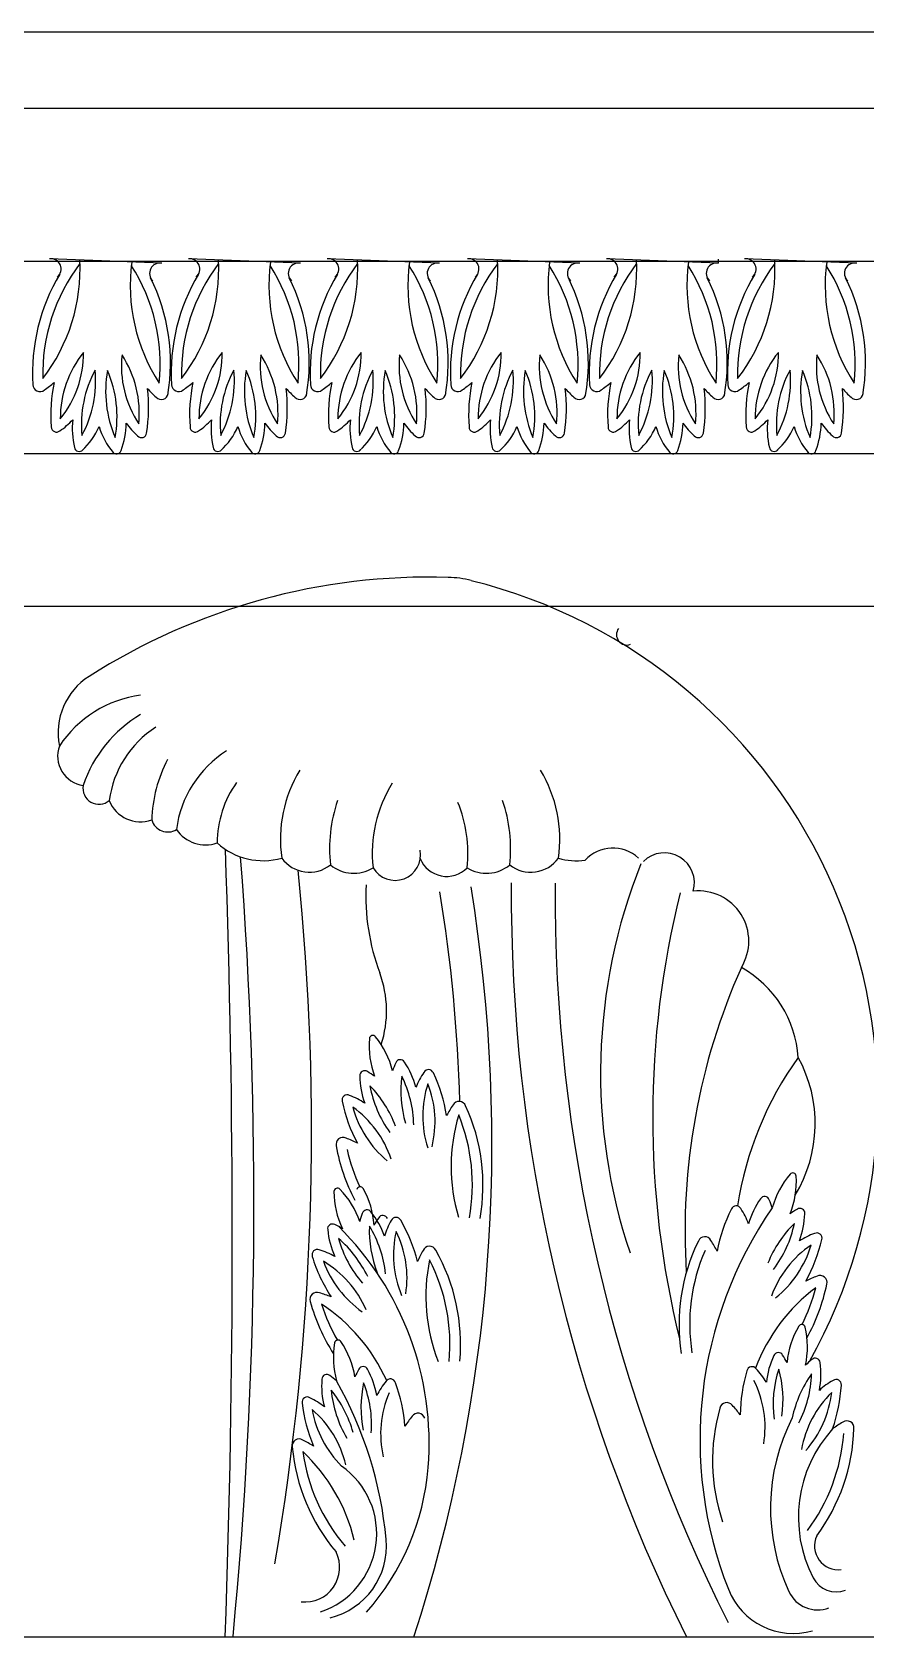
# Model space of a CAD drawing. Header units: millimetres. Extents: x 1155 to 2227, y 540 to 1342.
# Drawn here: x 1222.03 to 1227.49, y 1129.28 to 1139.79 of the extents above; entities that cross this region are included whole.
import ezdxf

# ---------------------------------------------------------------- set-up
doc = ezdxf.new("R2010")
doc.units = ezdxf.units.MM

msp = doc.modelspace()

# ---------------------------------------------------------------- linework, layer by layer
at = {"color": 0}
for p, q in [((1286.8599, 1139.79286), (1195.524, 1139.79286)), ((1286.8599, 1139.29286), (1195.524, 1139.29286)), ((1222.88217, 1138.27929), (1222.14683, 1138.30854)), ((1223.79099, 1138.27929), (1223.05566, 1138.30854)), ((1224.70114, 1138.27929), (1223.9658, 1138.30854)), ((1225.61942, 1138.27929), (1224.88408, 1138.30854)), ((1226.52957, 1138.27929), (1225.79423, 1138.30854)), ((1226.52957, 1138.27929), (1226.52957, 1138.30549)), ((1227.43501, 1138.27929), (1226.69967, 1138.30854)), ((1191.18811, 1138.29286), (1286.8599, 1138.29286)), ((1286.56671, 1137.03106), (1195.524, 1137.03106)), ((1285.37335, 1136.03106), (1195.524, 1136.03106)), ((1193.524, 1129.28421), (1284.524, 1129.28421))]:
    msp.add_line(p, q, dxfattribs=at)
for centre, radius, start, end in [((1221.17237, 1138.24108), 1.17348, 322.338153, 2.911539), ((1222.15467, 1138.24135), 0.06764, 308.808269, 96.651525), ((1222.08119, 1138.24108), 1.17348, 322.338153, 2.911539), ((1223.06349, 1138.24135), 0.06764, 308.808269, 96.651525), ((1222.99134, 1138.24108), 1.17348, 322.338153, 2.911539), ((1223.97364, 1138.24135), 0.06764, 308.808269, 96.651525), ((1223.90961, 1138.24108), 1.17348, 322.338153, 2.911539), ((1224.89191, 1138.24135), 0.06764, 308.808269, 96.651525), ((1224.81976, 1138.24108), 1.17348, 322.338153, 2.911539), ((1225.80206, 1138.24135), 0.06764, 308.808269, 96.651525), ((1225.72521, 1138.24108), 1.17348, 322.338153, 2.911539), ((1226.70751, 1138.24135), 0.06764, 308.808269, 96.651525), ((1223.28071, 1137.56469), 1.24608, 148.953694, 183.710827), ((1223.30323, 1137.55158), 1.20222, 142.828625, 181.310575), ((1223.8482, 1138.13466), 1.17348, 172.533501, 213.106886), ((1221.66931, 1137.61656), 1.20222, 354.134464, 32.616414), ((1222.86903, 1138.21294), 0.06764, 78.793514, 226.636771), ((1224.18953, 1137.56469), 1.24608, 148.953694, 183.710827), ((1224.21206, 1137.55158), 1.20222, 142.828625, 181.310575), ((1224.75703, 1138.13466), 1.17348, 172.533501, 213.106886), ((1222.57813, 1137.61656), 1.20222, 354.134464, 32.616414), ((1223.77785, 1138.21294), 0.06764, 78.793514, 226.636771), ((1225.09968, 1137.56469), 1.24608, 148.953694, 183.710827), ((1225.1222, 1137.55158), 1.20222, 142.828625, 181.310575), ((1225.66717, 1138.13466), 1.17348, 172.533501, 213.106886), ((1223.48828, 1137.61656), 1.20222, 354.134464, 32.616414), ((1224.688, 1138.21294), 0.06764, 78.793514, 226.636771), ((1226.01795, 1137.56469), 1.24608, 148.953694, 183.710827), ((1226.04048, 1137.55158), 1.20222, 142.828625, 181.310575), ((1226.58545, 1138.13466), 1.17348, 172.533501, 213.106886), ((1224.40656, 1137.61656), 1.20222, 354.134464, 32.616414), ((1225.60627, 1138.21294), 0.06764, 78.793514, 226.636771), ((1226.9281, 1137.56469), 1.24608, 148.953694, 183.710827), ((1226.95063, 1137.55158), 1.20222, 142.828625, 181.310575), ((1227.4956, 1138.13466), 1.17348, 172.533501, 213.106886), ((1225.3167, 1137.61656), 1.20222, 354.134464, 32.616414), ((1226.51642, 1138.21294), 0.06764, 78.793514, 226.636771), ((1227.83355, 1137.56469), 1.24608, 148.953694, 183.710827), ((1227.85607, 1137.55158), 1.20222, 142.828625, 181.310575), ((1228.40104, 1138.13466), 1.17348, 172.533501, 213.106886), ((1226.22215, 1137.61656), 1.20222, 354.134464, 32.616414), ((1227.42187, 1138.21294), 0.06764, 78.793514, 226.636771), ((1221.69281, 1137.62784), 1.24608, 350.212577, 26.491345), ((1222.60163, 1137.62784), 1.24608, 350.212577, 26.491345), ((1223.51178, 1137.62784), 1.24608, 350.212577, 26.491345), ((1224.43005, 1137.62784), 1.24608, 350.212577, 26.491345), ((1225.3402, 1137.62784), 1.24608, 350.212577, 26.491345), ((1226.24565, 1137.62784), 1.24608, 350.212577, 26.491345), ((1222.90534, 1137.26398), 0.68897, 141.194716, 180.264169), ((1221.69518, 1137.68707), 0.67331, 320.721264, 0.73762), ((1223.30418, 1137.60614), 0.6872, 173.917899, 213.454547), ((1222.03388, 1137.2968), 0.70041, 354.305939, 33.066507), ((1223.81416, 1137.26398), 0.68897, 141.194716, 180.264169), ((1222.60401, 1137.68707), 0.67331, 320.721264, 0.73762), ((1224.21301, 1137.60614), 0.6872, 173.917899, 213.454547), ((1222.9427, 1137.2968), 0.70041, 354.305939, 33.066507), ((1224.72431, 1137.26398), 0.68897, 141.194716, 180.264169), ((1223.51416, 1137.68707), 0.67331, 320.721264, 0.73762), ((1225.12316, 1137.60614), 0.6872, 173.917899, 213.454547), ((1223.85285, 1137.2968), 0.70041, 354.305939, 33.066507), ((1225.64258, 1137.26398), 0.68897, 141.194716, 180.264169), ((1224.43243, 1137.68707), 0.67331, 320.721264, 0.73762), ((1226.04143, 1137.60614), 0.6872, 173.917899, 213.454547), ((1224.77113, 1137.2968), 0.70041, 354.305939, 33.066507), ((1226.55273, 1137.26398), 0.68897, 141.194716, 180.264169), ((1225.34258, 1137.68707), 0.67331, 320.721264, 0.73762), ((1226.95158, 1137.60614), 0.6872, 173.917899, 213.454547), ((1225.68127, 1137.2968), 0.70041, 354.305939, 33.066507), ((1227.45818, 1137.26398), 0.68897, 141.194716, 180.264169), ((1226.24802, 1137.68707), 0.67331, 320.721264, 0.73762), ((1227.85703, 1137.60614), 0.6872, 173.917899, 213.454547), ((1226.58672, 1137.2968), 0.70041, 354.305939, 33.066507), ((1223.1023, 1137.22481), 0.74727, 151.615017, 185.582713), ((1221.69267, 1137.50907), 0.75554, 331.806464, 5.391265), ((1223.28564, 1137.44116), 0.77193, 169.883681, 203.126708), ((1221.83609, 1137.27588), 0.7524, 349.439058, 23.57133), ((1224.01113, 1137.22481), 0.74727, 151.615017, 185.582713), ((1222.6015, 1137.50907), 0.75554, 331.806464, 5.391265), ((1224.19447, 1137.44116), 0.77193, 169.883681, 203.126708), ((1222.74492, 1137.27588), 0.7524, 349.439058, 23.57133), ((1224.92128, 1137.22481), 0.74727, 151.615017, 185.582713), ((1223.51164, 1137.50907), 0.75554, 331.806464, 5.391265), ((1225.10461, 1137.44116), 0.77193, 169.883681, 203.126708), ((1223.65506, 1137.27588), 0.7524, 349.439058, 23.57133), ((1225.83955, 1137.22481), 0.74727, 151.615017, 185.582713), ((1224.42992, 1137.50907), 0.75554, 331.806464, 5.391265), ((1226.02289, 1137.44116), 0.77193, 169.883681, 203.126708), ((1224.57334, 1137.27588), 0.7524, 349.439058, 23.57133), ((1226.7497, 1137.22481), 0.74727, 151.615017, 185.582713), ((1225.34007, 1137.50907), 0.75554, 331.806464, 5.391265), ((1226.93304, 1137.44116), 0.77193, 169.883681, 203.126708), ((1225.48349, 1137.27588), 0.7524, 349.439058, 23.57133), ((1227.65515, 1137.22481), 0.74727, 151.615017, 185.582713), ((1226.24551, 1137.50907), 0.75554, 331.806464, 5.391265), ((1227.83848, 1137.44116), 0.77193, 169.883681, 203.126708), ((1226.38893, 1137.27588), 0.7524, 349.439058, 23.57133), ((1222.08286, 1137.48416), 0.04562, 180.140306, 310.20326), ((1221.73571, 1137.99913), 0.66642, 304.40951, 311.393385), ((1223.20632, 1137.28681), 1.05163, 168.349147, 184.310128), ((1221.74118, 1137.3319), 1.05396, 351.004558, 6.94786), ((1223.28917, 1137.89797), 0.66642, 221.155078, 228.138953), ((1222.99168, 1137.48416), 0.04562, 180.140306, 310.20326), ((1222.64453, 1137.99913), 0.66642, 304.40951, 311.393385), ((1224.11514, 1137.28681), 1.05163, 168.349147, 184.310128), ((1222.65, 1137.3319), 1.05396, 351.004558, 6.94786), ((1224.19799, 1137.89797), 0.66642, 221.155078, 228.138953), ((1223.90183, 1137.48416), 0.04562, 180.140306, 310.20326), ((1223.55468, 1137.99913), 0.66642, 304.40951, 311.393385), ((1225.02529, 1137.28681), 1.05163, 168.349147, 184.310128), ((1223.56015, 1137.3319), 1.05396, 351.004558, 6.94786), ((1225.10814, 1137.89797), 0.66642, 221.155078, 228.138953), ((1224.8201, 1137.48416), 0.04562, 180.140306, 310.20326), ((1224.47295, 1137.99913), 0.66642, 304.40951, 311.393385), ((1225.94357, 1137.28681), 1.05163, 168.349147, 184.310128), ((1224.47843, 1137.3319), 1.05396, 351.004558, 6.94786), ((1226.02641, 1137.89797), 0.66642, 221.155078, 228.138953), ((1225.73025, 1137.48416), 0.04562, 180.140306, 310.20326), ((1225.3831, 1137.99913), 0.66642, 304.40951, 311.393385), ((1226.85372, 1137.28681), 1.05163, 168.349147, 184.310128), ((1225.38857, 1137.3319), 1.05396, 351.004558, 6.94786), ((1226.93656, 1137.89797), 0.66642, 221.155078, 228.138953), ((1226.6357, 1137.48416), 0.04562, 180.140306, 310.20326), ((1226.28855, 1137.99913), 0.66642, 304.40951, 311.393385), ((1227.75916, 1137.28681), 1.05163, 168.349147, 184.310128), ((1226.29402, 1137.3319), 1.05396, 351.004558, 6.94786), ((1227.84201, 1137.89797), 0.66642, 221.155078, 228.138953), ((1222.87816, 1137.43237), 0.04562, 222.345203, 352.408157), ((1223.78698, 1137.43237), 0.04562, 222.345203, 352.408157), ((1224.69713, 1137.43237), 0.04562, 222.345203, 352.408157), ((1225.61541, 1137.43237), 0.04562, 222.345203, 352.408157), ((1226.52556, 1137.43237), 0.04562, 222.345203, 352.408157), ((1227.431, 1137.43237), 0.04562, 222.345203, 352.408157), ((1221.93152, 1137.59409), 0.49982, 304.40951, 317.19656), ((1222.8318, 1137.19603), 0.53677, 173.749497, 193.236408), ((1222.84034, 1137.59409), 0.49982, 304.40951, 317.19656), ((1223.74063, 1137.19603), 0.53677, 173.749497, 193.236408), ((1223.75049, 1137.59409), 0.49982, 304.40951, 317.19656), ((1224.65077, 1137.19603), 0.53677, 173.749497, 193.236408), ((1224.66876, 1137.59409), 0.49982, 304.40951, 317.19656), ((1225.56905, 1137.19603), 0.53677, 173.749497, 193.236408), ((1225.57891, 1137.59409), 0.49982, 304.40951, 317.19656), ((1226.4792, 1137.19603), 0.53677, 173.749497, 193.236408), ((1226.48436, 1137.59409), 0.49982, 304.40951, 317.19656), ((1227.38464, 1137.19603), 0.53677, 173.749497, 193.236408), ((1222.19188, 1137.20786), 0.03421, 180.140306, 310.20326), ((1222.05075, 1137.39177), 0.45817, 312.270287, 336.652142), ((1222.91205, 1137.33568), 0.45817, 195.896322, 220.278176), ((1222.11221, 1137.24289), 0.53677, 339.312055, 358.798967), ((1223.05651, 1137.52083), 0.49982, 215.351903, 228.138953), ((1222.74826, 1137.17163), 0.03421, 222.345203, 352.408157), ((1223.1007, 1137.20786), 0.03421, 180.140306, 310.20326), ((1222.95958, 1137.39177), 0.45817, 312.270287, 336.652142), ((1223.82087, 1137.33568), 0.45817, 195.896322, 220.278176), ((1223.02103, 1137.24289), 0.53677, 339.312055, 358.798967), ((1223.96534, 1137.52083), 0.49982, 215.351903, 228.138953), ((1223.65708, 1137.17163), 0.03421, 222.345203, 352.408157), ((1224.01085, 1137.20786), 0.03421, 180.140306, 310.20326), ((1223.86972, 1137.39177), 0.45817, 312.270287, 336.652142), ((1224.73102, 1137.33568), 0.45817, 195.896322, 220.278176), ((1223.93118, 1137.24289), 0.53677, 339.312055, 358.798967), ((1224.87549, 1137.52083), 0.49982, 215.351903, 228.138953), ((1224.56723, 1137.17163), 0.03421, 222.345203, 352.408157), ((1224.92913, 1137.20786), 0.03421, 180.140306, 310.20326), ((1224.788, 1137.39177), 0.45817, 312.270287, 336.652142), ((1225.64929, 1137.33568), 0.45817, 195.896322, 220.278176), ((1224.84945, 1137.24289), 0.53677, 339.312055, 358.798967), ((1225.79376, 1137.52083), 0.49982, 215.351903, 228.138953), ((1225.48551, 1137.17163), 0.03421, 222.345203, 352.408157), ((1225.83928, 1137.20786), 0.03421, 180.140306, 310.20326), ((1225.69815, 1137.39177), 0.45817, 312.270287, 336.652142), ((1226.55944, 1137.33568), 0.45817, 195.896322, 220.278176), ((1225.7596, 1137.24289), 0.53677, 339.312055, 358.798967), ((1226.70391, 1137.52083), 0.49982, 215.351903, 228.138953), ((1226.39566, 1137.17163), 0.03421, 222.345203, 352.408157), ((1226.74472, 1137.20786), 0.03421, 180.140306, 310.20326), ((1226.60359, 1137.39177), 0.45817, 312.270287, 336.652142), ((1227.46489, 1137.33568), 0.45817, 195.896322, 220.278176), ((1226.66505, 1137.24289), 0.53677, 339.312055, 358.798967), ((1227.60936, 1137.52083), 0.49982, 215.351903, 228.138953), ((1227.3011, 1137.17163), 0.03421, 222.345203, 352.408157), ((1222.34028, 1137.07795), 0.03136, 188.85075, 318.913704), ((1222.58426, 1137.06206), 0.03136, 213.63476, 343.697714), ((1223.24911, 1137.07795), 0.03136, 188.85075, 318.913704), ((1223.49309, 1137.06206), 0.03136, 213.63476, 343.697714), ((1224.15926, 1137.07795), 0.03136, 188.85075, 318.913704), ((1224.40323, 1137.06206), 0.03136, 213.63476, 343.697714), ((1225.07753, 1137.07795), 0.03136, 188.85075, 318.913704), ((1225.32151, 1137.06206), 0.03136, 213.63476, 343.697714), ((1225.98768, 1137.07795), 0.03136, 188.85075, 318.913704), ((1226.23166, 1137.06206), 0.03136, 213.63476, 343.697714), ((1226.89312, 1137.07795), 0.03136, 188.85075, 318.913704), ((1227.1371, 1137.06206), 0.03136, 213.63476, 343.697714), ((1224.63443, 1132.07889), 4.1453, 88.28086, 122.523708), ((1224.73736, 1135.50837), 0.71429, 76.120397, 88.28086), ((1224.06948, 1132.80008), 3.50253, 330.719408, 76.143498), ((1225.9283, 1135.84692), 0.06764, 143.392444, 291.2357), ((1222.64227, 1135.2031), 0.43999, 122.523708, 191.154797), ((1222.84764, 1134.69364), 0.76543, 97.857888, 146.331581), ((1223.18607, 1134.58119), 0.86593, 120.776575, 161.192055), ((1223.20633, 1134.67312), 0.67467, 122.725578, 172.478879), ((1222.39316, 1135.05247), 0.19396, 160.259437, 262.061879), ((1223.68455, 1134.48201), 0.71238, 122.052832, 172.874457), ((1223.72511, 1134.60717), 0.90971, 152.289906, 178.33493), ((1224.52313, 1134.5085), 0.86437, 148.583109, 188.315462), ((1224.62467, 1134.50849), 0.86437, 351.677068, 31.409422), ((1222.46926, 1134.84088), 0.10471, 169.277846, 310.640489), ((1223.93134, 1134.48038), 0.6874, 144.461219, 179.785876), ((1225.12522, 1134.41736), 0.86472, 148.081451, 186.421424), ((1222.74276, 1134.84152), 0.22037, 201.313065, 289.35148), ((1224.94882, 1134.44545), 0.9682, 161.005094, 186.310783), ((1224.02257, 1134.41743), 0.86472, 353.571106, 22.555404), ((1224.19897, 1134.4455), 0.9682, 353.681748, 18.987436), ((1222.92147, 1134.66534), 0.11034, 196.715073, 300.620151), ((1223.16992, 1134.70669), 0.23567, 215.337824, 288.306567), ((1223.54698, 1134.82141), 0.4543, 228.162006, 285.428804), ((1151.18654, 1131.87511), 72.15709, 357.9425114, 2.0382012), ((1224.40981, 1134.40534), 0.16695, 210.482511, 10.639893), ((1225.83678, 1134.20157), 0.24816, 47.485274, 137.20075), ((1226.17422, 1134.2217), 0.19672, 343.909503, 134.189151), ((1193.91074, 1132.12543), 29.57412, 354.491109, 4.396039), ((1223.84862, 1134.51505), 0.22358, 216.044479, 308.069224), ((1224.13906, 1134.52531), 0.24079, 230.680474, 301.795727), ((1224.74759, 1134.452), 0.18785, 202.380377, 315.616994), ((1225.00874, 1134.52525), 0.24079, 238.196804, 309.312056), ((1225.29918, 1134.51495), 0.22358, 231.923306, 323.948051), ((1225.60086, 1134.82128), 0.4543, 254.563726, 276.805607), ((1229.44367, 1132.97629), 3.68744, 158.176731, 198.633462), ((1207.10206, 1132.58809), 16.76067, 350.293361, 5.876246), ((1225.66786, 1134.13807), 1.44966, 177.177641, 200.437833), ((1236.06545, 1134.15194), 10.89432, 179.62833, 206.538839), ((1236.06545, 1134.15194), 10.60765, 179.62833, 206.747588), ((1214.61356, 1132.51031), 10.43086, 341.985157, 9.299096), ((1214.61356, 1132.51031), 10.22434, 1.573494, 9.299096), ((1232.1736, 1132.68808), 6.07603, 166.021809, 193.830123), ((1226.39879, 1133.84028), 0.32882, 328.278671, 96.205767), ((1223.64413, 1133.38393), 0.71002, 341.885623, 20.437833), ((1230.55483, 1131.93644), 4.24526, 155.937232, 183.588274), ((1226.32087, 1133.02823), 0.73241, 3.94843, 60.772691), ((1224.80475, 1133.15469), 0.56533, 175.213842, 200.673773), ((1224.26409, 1133.19957), 0.02281, 106.992422, 174.227667), ((1224.26428, 1133.19963), 0.02281, 40.256542, 107.491788), ((1223.84403, 1132.85652), 0.56533, 13.810436, 39.270368), ((1224.82659, 1132.84341), 0.45817, 154.087827, 161.145826), ((1224.44394, 1133.03284), 0.03136, 29.818623, 159.881577), ((1224.02722, 1132.74669), 0.53677, 14.71737, 34.204281), ((1228.86633, 1131.76886), 2.23809, 144.180656, 171.328305), ((1226.25619, 1132.64464), 0.90607, 328.849147, 28.620901), ((1224.21043, 1132.96037), 0.03136, 54.602633, 184.665587), ((1224.71593, 1132.96044), 0.53677, 180.279928, 199.76684), ((1224.00226, 1132.58758), 0.45817, 53.338383, 60.396383), ((1225.20294, 1132.86201), 0.75554, 172.774338, 196.434653), ((1223.78493, 1132.62302), 0.74727, 1.038559, 26.550586), ((1225.01033, 1132.69716), 0.49982, 145.377383, 158.164433), ((1224.629, 1132.96464), 0.03421, 21.108179, 151.171133), ((1223.70999, 1132.52791), 1.05163, 9.31702, 25.278002), ((1224.0965, 1132.79937), 0.03421, 63.313076, 193.37603), ((1223.69115, 1132.35539), 0.77193, 20.687667, 44.094581), ((1224.98557, 1133.02845), 0.7524, 190.406932, 215.831593), ((1225.26429, 1132.6949), 0.67331, 161.689137, 198.007615), ((1223.98287, 1132.65693), 0.68897, 346.264303, 21.232042), ((1225.09425, 1133.01009), 1.05396, 191.972431, 207.915733), ((1223.93362, 1132.36299), 0.49982, 56.319776, 69.106826), ((1224.80836, 1132.93813), 0.70041, 195.273813, 229.952415), ((1223.73287, 1132.1947), 0.6872, 18.475941, 54.422421), ((1225.33812, 1132.38901), 0.66642, 145.377383, 152.361258), ((1224.82967, 1132.74565), 0.04562, 21.108179, 151.171133), ((1223.73997, 1132.24181), 1.24608, 349.921567, 24.6787), ((1225.95074, 1132.36467), 1.17348, 163.306027, 196.381033), ((1223.71424, 1132.24599), 1.20222, 349.577502, 22.278449), ((1224.0685, 1132.50942), 0.04562, 63.313076, 193.37603), ((1223.85133, 1131.92757), 0.66642, 62.122951, 69.106826), ((1225.25388, 1132.72382), 1.25016, 190.366342, 207.593153), ((1225.27284, 1132.74281), 1.20715, 192.82183, 205.076946), ((1227.42703, 1131.94632), 0.56533, 139.3517, 164.811632), ((1227.01514, 1132.29943), 0.02281, 71.13028, 138.365526), ((1227.01533, 1132.29937), 0.02281, 4.394401, 71.629646), ((1224.03192, 1132.19961), 0.02281, 111.992422, 179.227667), ((1224.0321, 1132.19968), 0.02281, 45.256542, 112.491788), ((1223.64335, 1131.82126), 0.56533, 18.810436, 44.270368), ((1224.18167, 1132.20847), 0.02281, 96.992422, 164.227667), ((1224.18187, 1132.20849), 0.02281, 30.256542, 97.491788), ((1223.70842, 1131.94358), 0.56533, 3.810436, 29.270368), ((1226.47375, 1132.26751), 0.56533, 337.948295, 3.408227), ((1224.57444, 1132.20203), 0.56533, 180.213842, 205.673773), ((1226.64488, 1132.07328), 0.03421, 27.450935, 157.513889), ((1227.24124, 1131.84093), 0.53677, 144.417787, 163.904698), ((1226.83153, 1132.13701), 0.03136, 18.740491, 148.803445), ((1226.44443, 1131.95684), 0.45817, 17.476242, 24.534241), ((1224.62332, 1131.89383), 0.45817, 159.087827, 166.145826), ((1224.22561, 1132.04919), 0.03136, 34.818623, 164.881577), ((1223.83542, 1131.72781), 0.53677, 19.71737, 39.204281), ((1224.67378, 1131.76005), 0.45817, 144.087827, 151.145826), ((1224.32983, 1132.01304), 0.03136, 19.818623, 149.881577), ((1224.81911, 1131.76415), 0.49982, 150.377383, 163.164433), ((1224.41592, 1131.99738), 0.03421, 26.108179, 156.171133), ((1223.53846, 1131.48221), 1.05163, 14.31702, 30.278002), ((1229.08125, 1130.57517), 2.67345, 145.369695, 201.491396), ((1227.55312, 1131.61457), 1.05163, 153.344066, 169.305048), ((1226.25722, 1131.81505), 0.49982, 20.457635, 33.244685), ((1227.26237, 1131.68125), 0.45817, 118.225685, 125.283685), ((1227.06322, 1132.05895), 0.03136, 353.956481, 124.019435), ((1226.55787, 1132.07117), 0.53677, 338.855228, 358.34214), ((1223.99931, 1131.95664), 0.03136, 59.602633, 189.665587), ((1224.50288, 1132.00077), 0.53677, 185.279928, 204.76684), ((1223.82443, 1131.56713), 0.45817, 58.338383, 65.396383), ((1224.76557, 1132.09202), 0.7524, 195.406932, 220.831593), ((1223.53474, 1131.30871), 0.77193, 25.687667, 49.094581), ((1222.63925, 1130.55277), 1.9938, 355.416312, 45.349284), ((1224.99662, 1131.94516), 0.75554, 177.774338, 201.434653), ((1223.60483, 1131.58349), 0.74727, 6.038559, 31.550586), ((1225.0723, 1131.78404), 0.67331, 166.689137, 203.007615), ((1223.79907, 1131.63453), 0.68897, 351.264303, 26.232042), ((1226.439, 1131.85918), 0.04562, 27.450935, 157.513889), ((1227.5678, 1131.44165), 0.77193, 134.527487, 157.934401), ((1226.28995, 1132.14564), 0.7524, 322.790476, 348.215137), ((1227.32559, 1131.45508), 0.49982, 109.515242, 122.302292), ((1227.17325, 1131.89526), 0.03421, 345.246038, 115.308992), ((1223.89984, 1131.78633), 0.03421, 68.313076, 198.37603), ((1223.77562, 1131.33741), 0.49982, 61.319776, 74.106826), ((1225.17251, 1131.48574), 0.66642, 150.377383, 157.361258), ((1224.63491, 1131.79672), 0.04562, 26.108179, 156.171133), ((1223.59326, 1131.19981), 1.24608, 354.921567, 29.6787), ((1227.51627, 1131.32928), 1.24608, 153.943368, 188.700501), ((1227.54209, 1131.33284), 1.20222, 156.34362, 189.044566), ((1225.92212, 1131.51487), 0.66642, 26.26081, 33.244685), ((1227.52223, 1131.28202), 0.6872, 124.199647, 160.146127), ((1226.46493, 1132.0511), 0.70041, 308.669653, 343.348256), ((1226.18086, 1132.12991), 1.05396, 330.706335, 346.649637), ((1224.87543, 1132.08321), 1.05396, 196.972431, 212.915733), ((1224.59691, 1131.98661), 0.70041, 200.273813, 234.952415), ((1223.5903, 1131.15227), 0.6872, 23.475941, 59.422421), ((1225.78491, 1131.51489), 1.17348, 168.306027, 201.381033), ((1223.56727, 1131.20174), 1.20222, 354.577502, 27.278449), ((1227.39739, 1131.01781), 0.66642, 109.515242, 116.499117), ((1226.01439, 1131.84756), 1.25016, 331.028915, 348.255726), ((1227.19427, 1131.60471), 0.04562, 345.246038, 115.308992), ((1223.89723, 1131.49504), 0.04562, 68.313076, 198.37603), ((1225.0594, 1131.81194), 1.25016, 195.366342, 212.593153), ((1223.73159, 1130.89648), 0.66642, 67.122951, 74.106826), ((1227.87552, 1130.62685), 1.18084, 126.922215, 159.259502), ((1225.99589, 1131.867), 1.20715, 333.545122, 345.800238), ((1225.07664, 1131.8325), 1.20715, 197.82183, 210.076946), ((1223.27911, 1130.47609), 1.18084, 24.362566, 56.699853), ((1227.54064, 1131.03038), 0.56533, 149.3517, 174.811632), ((1227.0737, 1131.3066), 0.02281, 81.13028, 148.365526), ((1227.0739, 1131.30657), 0.02281, 14.394401, 81.629646), ((1226.54607, 1131.18115), 0.56533, 347.948295, 13.408227), ((1224.57089, 1131.11327), 0.56533, 170.213842, 195.673773), ((1224.03619, 1131.2051), 0.02281, 101.992422, 169.227667), ((1224.03639, 1131.20514), 0.02281, 35.256542, 102.491788), ((1223.58783, 1130.89997), 0.56533, 8.810436, 34.270368), ((1224.20083, 1131.02333), 0.03136, 24.818623, 154.881577), ((1226.74833, 1131.01959), 0.03421, 37.450935, 167.513889), ((1227.37598, 1130.89433), 0.53677, 154.417787, 173.904698), ((1226.92107, 1131.11477), 0.03136, 28.740491, 158.803445), ((1226.57114, 1130.87011), 0.45817, 27.476242, 34.534241), ((1227.42451, 1130.74075), 0.45817, 128.225685, 135.283685), ((1227.16281, 1131.07812), 0.03136, 3.956481, 134.019435), ((1226.66301, 1131.00241), 0.53677, 348.855228, 8.34214), ((1224.46548, 1130.9275), 0.53677, 175.279928, 194.76684), ((1223.96189, 1130.97149), 0.03136, 49.602633, 179.665587), ((1223.72202, 1130.61825), 0.45817, 48.338383, 55.396383), ((1221.76322, 1129.68265), 2.59919, 5.288598, 29.448949), ((1224.56552, 1130.80127), 0.45817, 149.087827, 156.145826), ((1224.94205, 1130.787), 0.75554, 167.774338, 191.434653), ((1223.50861, 1130.6725), 0.74727, 356.038559, 21.550586), ((1223.76075, 1130.77459), 0.53677, 9.71737, 29.204281), ((1224.73581, 1130.63956), 0.49982, 140.377383, 153.164433), ((1224.37924, 1130.93926), 0.03421, 16.108179, 146.171133), ((1223.42566, 1130.58428), 1.05163, 4.31702, 20.278002), ((1227.72243, 1130.72557), 1.05163, 163.344066, 179.305048), ((1226.16065, 1130.65766), 0.67331, 350.614453, 26.932931), ((1226.4114, 1130.69796), 0.49982, 30.457635, 43.244685), ((1227.63407, 1130.80837), 0.74727, 162.071482, 187.583509), ((1226.19626, 1130.83208), 0.75554, 352.187415, 15.84773), ((1227.76691, 1130.55782), 0.77193, 144.527487, 167.934401), ((1226.38622, 1131.02922), 0.7524, 332.790476, 358.215137), ((1227.52605, 1130.52899), 0.49982, 119.515242, 132.302292), ((1227.29959, 1130.93602), 0.03421, 355.246038, 125.308992), ((1223.83436, 1130.82103), 0.03421, 58.313076, 188.37603), ((1223.63406, 1130.4005), 0.49982, 51.319776, 64.106826), ((1223.39186, 1130.41407), 0.77193, 15.687667, 39.094581), ((1224.74001, 1130.97175), 0.7524, 185.406932, 210.831593), ((1224.9886, 1130.61518), 0.67331, 156.689137, 193.007615), ((1227.74975, 1130.3927), 0.6872, 134.199647, 170.146127), ((1226.57496, 1130.96649), 0.70041, 318.669653, 353.348256), ((1226.28153, 1130.99478), 1.05396, 340.706335, 356.649637), ((1224.84668, 1130.94399), 1.05396, 186.972431, 202.915733), ((1224.55561, 1130.89722), 0.70041, 190.273813, 224.952415), ((1223.41942, 1130.25035), 0.6872, 13.475941, 49.422421), ((1224.56007, 1130.70362), 0.04562, 16.108179, 146.171133), ((1227.73568, 1130.43821), 1.24608, 163.943368, 198.700501), ((1226.58275, 1130.773), 0.04562, 37.450935, 167.513889), ((1226.13352, 1130.34416), 0.66642, 36.26081, 43.244685), ((1225.03549, 1130.30402), 0.66642, 140.377383, 147.361258), ((1228.16898, 1130.1274), 1.29951, 152.910131, 204.886816), ((1227.9141, 1130.06712), 0.8617, 137.746045, 207.372089), ((1226.16662, 1130.68782), 1.25016, 323.5558, 358.255726), ((1227.67269, 1130.11083), 0.66642, 119.515242, 126.499117), ((1227.37073, 1130.65354), 0.04562, 355.246038, 125.308992), ((1223.7812, 1130.53462), 0.04562, 58.313076, 188.37603), ((1224.98075, 1130.64489), 1.25016, 185.366342, 220.066268), ((1223.51414, 1129.97392), 0.66642, 57.122951, 64.106826), ((1226.14502, 1130.70374), 1.20715, 323.166569, 355.800238), ((1222.99554, 1129.63849), 1.18084, 13.728819, 46.699853), ((1225.0013, 1130.66216), 1.20715, 187.82183, 220.455499), ((1223.74836, 1129.96002), 0.54106, 288.623766, 54.840761), ((1223.01002, 1130.52304), 1.62184, 318.426987, 355.416312), ((1223.87247, 1129.8779), 0.48092, 283.413308, 5.288598), ((1227.31428, 1129.87996), 0.15625, 155.333169, 276.968058), ((1223.81921, 1129.7405), 0.22778, 264.045395, 25.958529), ((1227.01826, 1129.76289), 0.4563, 201.491396, 286.105238), ((1227.17707, 1129.66725), 0.20606, 204.886816, 291.503542), ((1227.30088, 1129.74964), 0.17117, 207.372089, 290.654405)]:
    msp.add_arc(centre, radius, start, end, dxfattribs=at)

doc.saveas('drawing.dxf')
